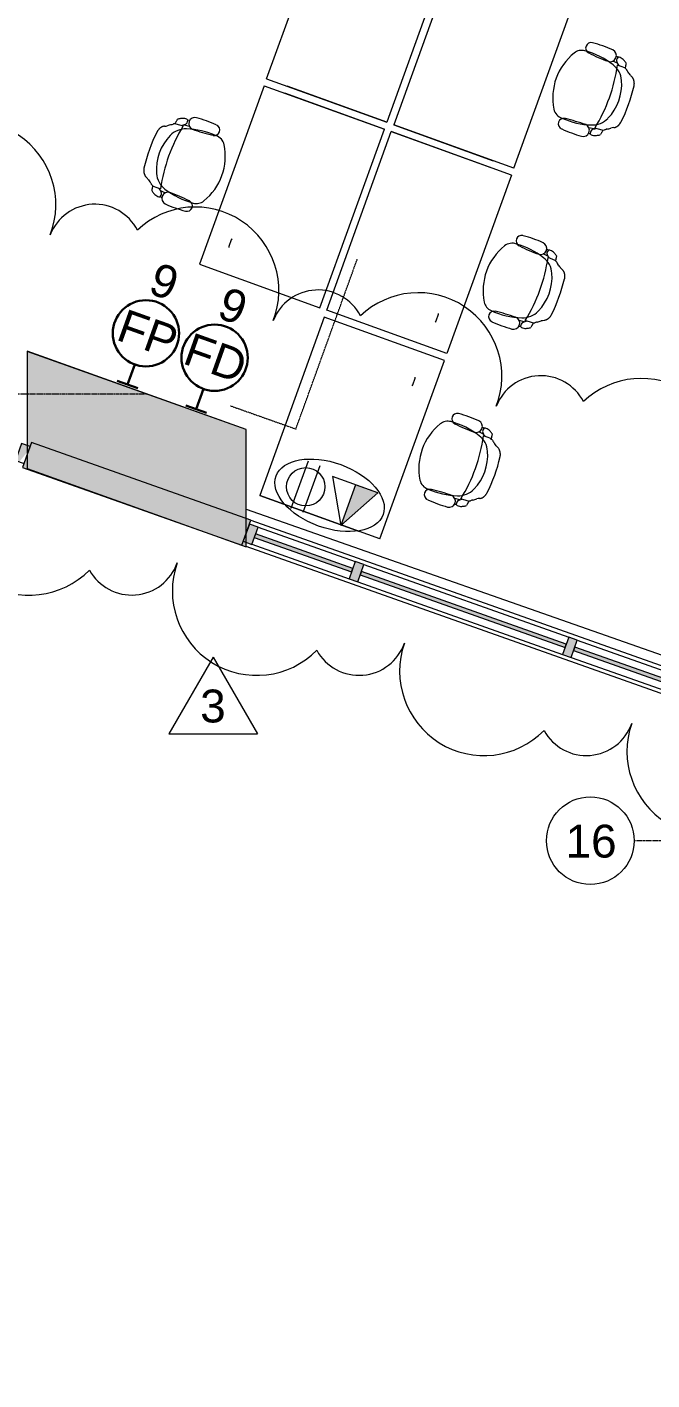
# Model space of a CAD drawing. Header units: inches. Extents: x -2349 to 1043, y -456 to 2193.
# Drawn here: x -242 to -71, y -263.3 to 107.3 of the extents above; entities that cross this region are included whole.
import ezdxf

# ---------------------------------------------------------------- set-up
doc = ezdxf.new("R2010")
doc.units = ezdxf.units.IN
doc.header["$MEASUREMENT"] = 0
doc.linetypes.add('Dash 1_16_', pattern=[0.125, 0.0625, -0.0625])
doc.linetypes.add('Grid Line 1_2_', pattern=[0.875, 0.5, -0.125, 0.125, -0.125])
for name, color, linetype, lineweight in [('5033_00_7th-9th Floors_Updated_dwg', 8, 'Continuous', 9), ('A-ANNO-NOTE', 131, 'Continuous', 30), ('A-COLS', 52, 'Continuous', 13), ('A-DETL-THIN', 151, 'Continuous', 9), ('A-GLAZ-CURT', 52, 'Continuous', 13), ('A-GLAZ-CWMG', 51, 'Continuous', 13), ('A-WALL-PATT', 111, 'Continuous', 13), ('COLUMN', 7, 'Continuous', 9), ('G-ANNO-REVC', 71, 'Continuous', 9), ('G-ANNO-REVC-IDEN', 71, 'Continuous', 9), ('GLAZ EXIST2', 7, 'Continuous', 9), ('I-FURN', 30, 'Continuous', 9), ('I-WALL', 2, 'Continuous', 13), ('S-GRID', 1, 'Continuous', 9), ('S-GRID-IDEN', 1, 'Continuous', 9)]:
    doc.layers.add(name, color=color, linetype=linetype, lineweight=lineweight)
doc.styles.add('Arial', font='arial.ttf', dxfattribs={"height": 9})
doc.styles.add('Swis721 Lt BT', font='swissl.ttf', dxfattribs={"height": 9})

# ---------------------------------------------------------------- blocks, each defined once
blk = doc.blocks.new('5033_00_7th-9th Floors_Updated_dwg_column casing-V24-7TH FLOOR POWER _ SIGNAL')
at = {"layer": 'COLUMN'}
blk.add_line((-1397.06, -232.99), (-1457.08, -211.6), dxfattribs=at)
blk = doc.blocks.new('5033_00_7th-9th Floors_Updated_dwg-8585573-7TH FLOOR POWER _ SIGNAL')
at = {"layer": 'GLAZ EXIST2'}
blk.add_line((105.98, -305.91), (-181.94, -204.91), dxfattribs=at)
blk.add_blockref('5033_00_7th-9th Floors_Updated_dwg_column casing-V24-7TH FLOOR POWER _ SIGNAL', (1215.06, 50.06))
blk.add_blockref('5033_00_7th-9th Floors_Updated_dwg_column casing-V24-7TH FLOOR POWER _ SIGNAL', (1215.06, 50.06))
blk = doc.blocks.new('Columns 1 - Columns 1-7118049-7TH FLOOR POWER _ SIGNAL')
at = {"layer": 'A-COLS', "lineweight": 9}
h = blk.add_hatch(color=7, dxfattribs=at)
h.paths.add_polyline_path([(862, -405.11), (861.98, -372.97), (801.98, -351.58), (801.98, -383.71), (861.95, -405.09)], flags=0)
h.paths.add_polyline_path([(994.48, -377), (1004.95, -376.98), (1004.95, -365), (986.95, -365), (986.95, -377), (993.97, -377)], flags=0)
h.paths.add_polyline_path([(514, -281.76), (514, -249.63), (453.98, -228.24), (453.98, -260.37), (513.95, -281.74)], flags=0)
h.paths.add_polyline_path([(166, -158.41), (166, -126.28), (105.98, -104.89), (105.98, -137.02), (165.95, -158.39)], flags=0)
h.paths.add_polyline_path([(-182, -35.06), (-182, -2.93), (-242.02, 18.46), (-242.02, -13.67), (-182.05, -35.04)], flags=0)
h.paths.add_polyline_path([(-1982.09, 88.27), (-1922.03, 109.69), (-1922.03, 140.32), (-1982.09, 118.92), (-1982.06, 97), (-1976.88, 98.83), (-1974.21, 91.29), (-1982.09, 88.5), (-1982.09, 88.41)], flags=0)
h.paths.add_polyline_path([(-530, 88.28), (-530, 120.42), (-590.02, 141.81), (-590.02, 109.68), (-530.05, 88.3)], flags=0)
h.paths.add_polyline_path([(843.95, 109), (843.91, 133), (819.95, 133), (819.95, 109), (840.1, 109)], flags=0)
h.paths.add_polyline_path([(1000.37, 115), (1004.95, 115.02), (1004.95, 127), (986.95, 127), (986.95, 115), (998.45, 115)], flags=0)
h.paths.add_polyline_path([(-1634.06, 211.7), (-1574.03, 233.05), (-1574.03, 264.36), (-1634.06, 242.96), (-1634.06, 211.72)], flags=0)
h.paths.add_polyline_path([(-878.47, 211.8), (-878.47, 243.93), (-938.5, 265.32), (-938.5, 233.19), (-878.52, 211.82)], flags=0)
h.paths.add_polyline_path([(495.95, 232), (495.95, 256), (472.03, 256), (472.03, 232), (492.75, 232)], flags=0)
h.paths.add_polyline_path([(-1286.05, 334.98), (-1268.05, 341.39), (-1268.05, 345.6), (-1256.05, 349.87), (-1244.05, 345.6), (-1244.05, 341.38), (-1226.05, 335.02), (-1226.06, 367), (-1256.05, 377.69), (-1286.05, 367), (-1286.05, 334.99)], flags=0)
h.paths.add_polyline_path([(-2021.16, 351.64), (-2013.01, 374.21), (-2035.58, 382.36), (-2043.73, 359.79), (-2041.62, 359.02)], flags=0)
h.paths.add_polyline_path([(-207.74, 478), (-200.03, 478), (-200.03, 502), (-219.79, 502), (-224.03, 490.27), (-224.03, 478), (-208.32, 478)], flags=0)
h.paths.add_polyline_path([(-224.03, 501.32), (-223.78, 502), (-224.03, 502)], flags=0)
h.paths.add_polyline_path([(-549.3, 601), (-548.03, 601), (-548.03, 625), (-569.15, 625), (-572.03, 617.05), (-572.03, 601), (-556.09, 601)], flags=0)
h.paths.add_polyline_path([(496.2, 601), (496.2, 625), (472.2, 625), (472.2, 601), (492.75, 601)], flags=0)
h.paths.add_polyline_path([(831.97, 601.06), (843.95, 601.08), (843.91, 625.06), (819.95, 625.06), (819.95, 601.06), (831.95, 601.06)], flags=0)
h.paths.add_polyline_path([(999.15, 607.06), (1004.95, 607.08), (1004.95, 619.06), (986.95, 619.06), (986.95, 607.06), (998.45, 607.06)], flags=0)
h.paths.add_polyline_path([(-1887.92, 720.64), (-1879.77, 743.21), (-1902.34, 751.36), (-1910.49, 728.79), (-1899.81, 724.93)], flags=0)
h.paths.add_polyline_path([(-910.74, 724), (-896.03, 724), (-896.03, 748), (-920.67, 748), (-920.67, 724), (-911.68, 724)], flags=0)
h.paths.add_polyline_path([(-1616.03, 724), (-1592.03, 724), (-1592.03, 748), (-1616.03, 748), (-1616.03, 731.5)], flags=0)
h.paths.add_polyline_path([(-1843.5, 843.64), (-1835.35, 866.21), (-1857.93, 874.36), (-1866.08, 851.79), (-1845.61, 844.39)], flags=0)
h.paths.add_polyline_path([(492.75, 847), (496.2, 847), (496.2, 871), (472.2, 871), (472.2, 847), (479.89, 847)], flags=0)
h.paths.add_polyline_path([(-1574.05, 847), (-1574.06, 871), (-1616.19, 871), (-1616.19, 847), (-1576.33, 847)], flags=0)
h.paths.add_polyline_path([(-1268.03, 847.03), (-1243.86, 847.03), (-1243.86, 871), (-1268.03, 871), (-1268.03, 863.81)], flags=0)
h.paths.add_polyline_path([(843.95, 1093), (843.91, 1117), (819.95, 1117), (819.95, 1093), (840.1, 1093)], flags=0)
h.paths.add_polyline_path([(482.08, 1093), (495.95, 1093), (495.95, 1117), (471.83, 1117), (471.83, 1093), (481.27, 1093)], flags=0)
h.paths.add_polyline_path([(-1259.55, 1093.21), (-1244.3, 1093.21), (-1244.3, 1117.25), (-1268.29, 1117.25), (-1268.29, 1093.21), (-1268.07, 1093.21)], flags=0)
h.paths.add_polyline_path([(-1607.55, 1093.21), (-1592.35, 1093.21), (-1592.35, 1117.25), (-1616.3, 1117.25), (-1616.3, 1093.21), (-1616.07, 1093.21)], flags=0)
h.paths.add_polyline_path([(993.95, 1099), (1004.95, 1099.02), (1004.95, 1111), (986.95, 1111), (986.95, 1099), (993.94, 1099)], flags=0)
h.paths.add_polyline_path([(-1594.42, 1339.25), (-1592.3, 1339.25), (-1592.3, 1363.25), (-1616.3, 1363.25), (-1616.3, 1339.25), (-1600.55, 1339.25)], flags=0)
h.paths.add_polyline_path([(-1268.3, 1339.25), (-1244.3, 1339.25), (-1244.3, 1363.25), (-1268.3, 1363.25), (-1268.3, 1343.02)], flags=0)
h.paths.add_polyline_path([(471.95, 1462.86), (495.95, 1462.86), (495.95, 1486.86), (471.95, 1486.86)], flags=0)
h.paths.add_polyline_path([(801.95, 1567), (861.95, 1588.4), (861.95, 1619.14), (850.07, 1619.14), (850, 1619.04), (849.95, 1619.16), (849.95, 1622.86), (801.95, 1605.75), (801.95, 1567.02)], flags=0)
h.paths.add_polyline_path([(-1592.05, 1585.02), (-1592.05, 1609.02), (-1616.05, 1609.02), (-1616.05, 1585.02)], flags=0)
h.paths.add_polyline_path([(-1244.3, 1585.27), (-1244.3, 1609.27), (-1268.3, 1609.27), (-1268.3, 1585.27)], flags=0)
h.paths.add_polyline_path([(-1678.05, 1731.02), (-1654.55, 1731.02), (-1654.55, 1776.02), (-1678.05, 1776.02), (-1678.05, 1772.52), (-1658.05, 1772.52), (-1658.05, 1734.52), (-1678.05, 1734.52)], flags=0)
h.paths.add_polyline_path([(-921.05, 1827.02), (-895.05, 1827.02), (-895.05, 1853.02), (-921.05, 1853.02), (-921.05, 1827.76)], flags=0)
h.paths.add_polyline_path([(496.95, 1827.02), (496.95, 1853.02), (470.95, 1853.02), (470.95, 1827.02), (492.75, 1827.02)], flags=0)
h.paths.add_polyline_path([(148.95, 1827.02), (148.95, 1853.02), (122.95, 1853.02), (122.95, 1827.02), (145.4, 1827.02)], flags=0)
h.paths.add_polyline_path([(-559.8, 1827.02), (-547.04, 1827.02), (-547.04, 1853.02), (-573.04, 1853.02), (-573.04, 1827.02), (-560.05, 1827.02)], flags=0)
h.paths.add_polyline_path([(-214.73, 1827.04), (-199.03, 1827.04), (-199.03, 1853.03), (-225.05, 1853.03), (-225.05, 1827.04), (-214.81, 1827.04)], flags=0)
h.paths.add_polyline_path([(-1604.86, 1828.27), (-1592.3, 1828.27), (-1592.3, 1852.27), (-1600.05, 1852.27), (-1600.05, 2104.82), (-1574.05, 2104.82), (-1574.05, 2138.82), (-1608.05, 2138.82), (-1608.05, 1852.27), (-1616.3, 1852.27), (-1616.3, 1828.27), (-1605.11, 1828.27)], flags=0)
h.paths.add_polyline_path([(-1246.45, 1828.27), (-1244.3, 1828.27), (-1244.3, 1852.27), (-1268.3, 1852.27), (-1268.3, 1828.27), (-1252.55, 1828.27)], flags=0)
h.paths.add_polyline_path([(-1629.95, 1836.02), (-1620.8, 1836.02), (-1620.8, 1844.02), (-1678.05, 1844.02), (-1678.05, 1836.02)], flags=0)
h.paths.add_polyline_path([(861.95, 2100.07), (861.95, 2138.82), (801.95, 2138.82), (801.95, 2110.02), (831.95, 2110.02), (831.95, 2100.07), (853.95, 2100.07)], flags=0)
h.paths.add_polyline_path([(-878.05, 2104.79), (-878.05, 2138.82), (-938.13, 2138.82), (-938.13, 2104.79)], flags=0)
h.paths.add_polyline_path([(-1225.94, 2104.81), (-1225.94, 2138.82), (-1286.03, 2138.82), (-1286.03, 2104.81)], flags=0)
h.paths.add_polyline_path([(165.96, 2104.82), (165.96, 2138.82), (105.95, 2138.82), (105.95, 2104.82)], flags=0)
h.paths.add_polyline_path([(454.05, 2104.82), (513.95, 2104.82), (513.95, 2138.82), (454.05, 2138.82)], flags=0)
h.paths.add_polyline_path([(-590.05, 2104.82), (-530.05, 2104.82), (-530.05, 2138.82), (-590.05, 2138.82)], flags=0)
h.paths.add_polyline_path([(-181.82, 2104.82), (-181.82, 2138.82), (-242.05, 2138.82), (-242.05, 2104.82), (-189.08, 2104.82)], flags=0)
at = {"layer": 'A-COLS', "color": 8, "lineweight": 20}
for p, q in [((-182, -2.93), (-242.02, 18.46)), ((-242.02, 18.46), (-242.02, -13.67)), ((-182, -35.06), (-182, -2.93)), ((-242.02, -13.67), (-182, -35.06))]:
    blk.add_line(p, q, dxfattribs=at)
blk = doc.blocks.new('System Panel - Glazed-7506668-7TH FLOOR POWER _ SIGNAL')
at = {"layer": 'A-GLAZ-CURT', "lineweight": 9}
blk.add_hatch(color=7, dxfattribs=at).paths.add_polyline_path([(-14.12, 0.5), (-14.12, -0.5), (14.13, -0.5), (14.13, 0.5), (6.49, 0.5)], flags=0)
at = {"layer": 'A-GLAZ-CURT', "color": 8, "lineweight": 20}
for p, q in [((14.13, 0.5), (-14.12, 0.5)), ((-14.12, 0.5), (-14.12, -0.5)), ((14.13, -0.5), (14.13, 0.5)), ((-14.12, -0.5), (14.13, -0.5))]:
    blk.add_line(p, q, dxfattribs=at)
blk = doc.blocks.new('System Panel - Glazed-7344735-7TH FLOOR POWER _ SIGNAL')
at = {"layer": 'A-GLAZ-CURT', "lineweight": 9}
blk.add_hatch(color=7, dxfattribs=at).paths.add_polyline_path([(-29.75, -0.5), (29.75, -0.5), (29.75, 0.5), (-29.75, 0.5)], flags=0)
at = {"layer": 'A-GLAZ-CURT', "color": 8, "lineweight": 20}
for p, q in [((29.75, 0.5), (-29.75, 0.5)), ((-29.75, 0.5), (-29.75, -0.5)), ((29.75, -0.5), (29.75, 0.5)), ((-29.75, -0.5), (29.75, -0.5))]:
    blk.add_line(p, q, dxfattribs=at)
blk = doc.blocks.new('Rectangular Mullion - 2_5_ x 5_ rectangular-7504802-7TH FLOOR POWER _ SIGNAL')
at = {"layer": 'A-GLAZ-CWMG', "lineweight": 9}
blk.add_hatch(color=7, dxfattribs=at).paths.add_polyline_path([(0, 2.5), (-2.5, 2.5), (-2.5, -2.5), (-1.39, -2.5), (0, 1.41)], flags=0)
at = {"layer": 'A-GLAZ-CWMG', "color": 8, "lineweight": 20}
for p, q in [((0, 2.5), (-2.5, 2.5)), ((-2.5, 2.5), (-2.5, -2.5)), ((0, -2.5), (0, 2.5)), ((-2.5, -2.5), (0, -2.5))]:
    blk.add_line(p, q, dxfattribs=at)
blk = doc.blocks.new('Rectangular Mullion - 2_5_ x 5_ rectangular-7504807-7TH FLOOR POWER _ SIGNAL')
at = {"layer": 'A-GLAZ-CWMG', "lineweight": 9}
blk.add_hatch(color=7, dxfattribs=at).paths.add_polyline_path([(-2.5, 2.5), (-0.38, 2.5), (0, 1.41), (0, -2.5), (-2.5, -2.5), (-2.5, 0.5)], flags=0)
at = {"layer": 'A-GLAZ-CWMG', "color": 8, "lineweight": 20}
for p, q in [((-2.5, 2.5), (0, 2.5)), ((-2.5, -2.5), (-2.5, 2.5)), ((0, 2.5), (0, -2.5)), ((0, -2.5), (-2.5, -2.5))]:
    blk.add_line(p, q, dxfattribs=at)
blk = doc.blocks.new('Rectangular Mullion - 2_5_ x 5_ rectangular-7344677-7TH FLOOR POWER _ SIGNAL')
at = {"layer": 'A-GLAZ-CWMG', "lineweight": 9}
for p, q in [((999.58, 1411.8), (999.58, 1352.3)), ((1004.58, 1411.8), (1004.58, 1352.3))]:
    blk.add_line(p, q, dxfattribs=at)
blk = doc.blocks.new('Rectangular Mullion - 2_5_ x 5_ rectangular-7506667-7TH FLOOR POWER _ SIGNAL')
at = {"layer": 'A-GLAZ-CWMG', "lineweight": 9}
for p, q in [((-526.8, 93.66), (-500.18, 84.22)), ((-528.47, 88.95), (-501.85, 79.51))]:
    blk.add_line(p, q, dxfattribs=at)
blk = doc.blocks.new('Rectangular Mullion - 2_5_ x 5_ rectangular-7344731-7TH FLOOR POWER _ SIGNAL')
at = {"layer": 'A-GLAZ-CWMG', "lineweight": 9}
blk.add_hatch(color=7, dxfattribs=at).paths.add_polyline_path([(-1.25, 0.5), (-1.25, 2.5), (1.25, 2.5), (1.25, -2.5), (-1.25, -2.5), (-1.25, -0.5)], flags=0)
at = {"layer": 'A-GLAZ-CWMG', "color": 8, "lineweight": 20}
for p, q in [((-1.25, 2.5), (1.25, 2.5)), ((-1.25, -2.5), (-1.25, 2.5)), ((1.25, 2.5), (1.25, -2.5)), ((1.25, -2.5), (-1.25, -2.5))]:
    blk.add_line(p, q, dxfattribs=at)
blk = doc.blocks.new('Steelcase - Ology - Desk Electric - Rectangular - 29__ D - 52_ x 35_-7821944-7TH FLOOR POWER _ SIGNAL')
at = {"layer": 'I-FURN'}
for p, q in [((-29, -23.78), (-29, 11.22)), ((23, 11.22), (-29, 11.22)), ((23, -23.78), (23, 11.22)), ((-29, -23.78), (23, -23.78))]:
    blk.add_line(p, q, dxfattribs=at)
blk = doc.blocks.new('Steelcase - Ology - Desk Electric - Base - Rectangular - 29__ D - 34__ W - 76__ W-7821946-7TH FLOOR POWER _ SIGNAL')
at = {"layer": 'I-FURN'}
for p, q in [((-28.68, 11.22), (-28.68, -17.78)), ((13.8, -17.79), (13.8, -17.83)), ((13.8, -17.83), (14.11, -17.9)), ((14.11, -17.9), (16.01, -17.9)), ((16.01, -17.9), (16.31, -17.83)), ((16.31, -17.83), (16.31, -17.79))]:
    blk.add_line(p, q, dxfattribs=at)
blk = doc.blocks.new('Steelcase - Seating - Series 1 - Task Chair - Task Chair-7826191-7TH FLOOR POWER _ SIGNAL')
at = {"layer": 'I-FURN'}
for p, q in [((-11.19, 5.22), (-11.25, 5.79)), ((-9.88, 5.14), (-9.56, 4.85)), ((-9.56, 4.85), (-9.71, 6.23)), ((-9.09, 2.55), (-9.22, 4.65)), ((9.09, 2.55), (9.09, 4.68)), ((9.2, 4.34), (9.09, 4.19)), ((9.56, 4.85), (9.71, 6.22)), ((9.88, 5.14), (9.56, 4.85)), ((11.19, 5.22), (11.25, 5.79)), ((-10.17, 2.55), (-10.38, 2.55)), ((10.17, 2.55), (10.38, 2.55))]:
    blk.add_line(p, q, dxfattribs=at)
for centre, radius, start, end in [((0, 3.46), 15.77, 58.7484, 121.2516), ((-6.5, 14.17), 3.24, 121.2516, 182.5329), ((6.5, 14.16), 3.25, 4.2769, 58.7484), ((22.73, 9.96), 35.4, 175.0013, 184.2771), ((-11.04, 13.04), 1.5, 6.6891, 175.0013), ((11.73, 12.42), 21.53, 175.7231, 197.8999), ((-61.01, 7.05), 51.82, 0.295, 6.6891), ((-12.1, 12.55), 21.92, 342.1001, 4.8659), ((61.01, 7.18), 51.82, 173.3109, 179.7112), ((11.04, 13.04), 1.5, 4.9987, 173.3109), ((-22.73, 10.08), 35.4, 355.485, 4.9987), ((10.88, 7.43), 1.68, 179.7112, 355.485), ((-10.88, 7.44), 1.69, 184.2771, 355.7229), ((-2.85, 9.17), 7.99, 212.7486, 217.2514), ((-0.12, 48.46), 44.74, 258.2624, 281.8839), ((-3.05, 7.65), 6, 197.8999, 245.746), ((3.05, 7.65), 6, 294.254, 342.1001), ((2.85, 9.17), 7.99, 322.7486, 327.2514), ((0, 14.41), 13.41, 245.746, 294.254)]:
    blk.add_arc(centre, radius, start, end, dxfattribs=at)
for centre, major_axis, ratio, start_param, end_param in [((-9.53, 4.74), (-0.03, 2.1), 0.841362, 1.437975, 2.055322), ((-10.94, 4.92), (0.004, 0.422), 0.857374, 0.293852, 1.396344), ((-8.59, 6.34), (-1.72, 5.94), 0.52706, 1.867354, 2.032914), ((-11.02, 3.62), (0.99, 1.63), 0.718676, 6.150324, 6.997733), ((11.02, 3.62), (-0.99, 1.63), 0.718676, 5.568638, 6.416046), ((8.59, 6.34), (1.72, 5.94), 0.52706, 4.250271, 4.415832), ((10.94, 4.92), (-0.004, 0.422), 0.857374, 4.886841, 5.989333), ((9.53, 4.74), (0.03, 2.1), 0.841362, 4.227863, 4.84521), ((-9.88, 3.86), (-0.31, 1.61), 0.651034, 2.090555, 2.375013), ((2.41, -4.34), (-12.7, 6.86), 0.060387, 6.047601, 6.170681), ((14.26, -36.92), (-23.61, 40.36), 0.024762, 0.196185, 0.257818), ((-4.52, -16.42), (-4.45, 18.42), 0.085659, 6.08302, 6.197318), ((-4.27, -16.52), (-4.71, 18.52), 0.083254, 6.023824, 6.082104), ((86.51, 0.26), (-95.89, 4.54), 0.22439, 0.152414, 0.195437), ((-7.15, -5.5), (-0.87, 6.2), 0.154562, 5.723362, 6.025046), ((7.16, -5.51), (0.87, 6.2), 0.154825, 0.257987, 0.559064), ((-86.51, 0.11), (95.89, 4.68), 0.223967, 6.087389, 6.130455), ((4.31, -16.54), (4.67, 18.53), 0.08384, 0.18012, 0.258824), ((4.62, -16.47), (4.35, 18.45), 0.086501, 0.088023, 0.178733), ((-14.1, -37.05), (23.45, 40.49), 0.023763, 6.024156, 6.086879), ((-2.41, -4.34), (12.7, 6.86), 0.060387, 0.112505, 0.235585), ((9.88, 3.86), (0.31, 1.61), 0.651034, 3.908172, 4.192631), ((0.01, 31.09), (-37.17, 0.02), 0.886583, 1.428196, 1.714006)]:
    blk.add_ellipse(centre, major_axis=major_axis, ratio=ratio, start_param=start_param, end_param=end_param, dxfattribs=at)
for points, knots in [([(-9, 2.35), (-9.06, 2.35), (-9.17, 2.37), (-9.39, 2.4), (-9.6, 2.44), (-9.74, 2.47), (-9.81, 2.49), (-9.84, 2.5), (-9.85, 2.5)], [0, 0, 0, 0, 0.142857, 0.285714, 0.571429, 0.785714, 0.892857, 1, 1, 1, 1]), ([(9, 2.35), (9.06, 2.35), (9.17, 2.37), (9.39, 2.4), (9.6, 2.44), (9.74, 2.47), (9.81, 2.49), (9.84, 2.5), (9.85, 2.5)], [0, 0, 0, 0, 0.142857, 0.285714, 0.571429, 0.785714, 0.892857, 1, 1, 1, 1]), ([(-7.38, -0.17), (-7.35, -0.26), (-7.27, -0.4), (-7.14, -0.56), (-7.05, -0.66), (-6.98, -0.73), (-6.91, -0.8), (-6.83, -0.86), (-6.74, -0.93), (-6.65, -1), (-6.56, -1.06), (-6.46, -1.12), (-6.36, -1.18), (-6.25, -1.24), (-6.14, -1.29), (-5.99, -1.35), (-5.72, -1.45), (-5.46, -1.5), (-5.29, -1.53)], [-1, -1, -1, -1, -0.833333, -0.75, -0.708333, -0.666667, -0.625, -0.583333, -0.541667, -0.5, -0.458333, -0.416667, -0.375, -0.333333, -0.291667, -0.25, -0.166667, 0, 0, 0, 0]), ([(5.29, -1.53), (5.46, -1.51), (5.72, -1.45), (5.99, -1.36), (6.14, -1.29), (6.25, -1.24), (6.36, -1.19), (6.46, -1.13), (6.56, -1.07), (6.65, -1), (6.74, -0.94), (6.83, -0.87), (6.91, -0.8), (6.98, -0.73), (7.05, -0.66), (7.14, -0.57), (7.27, -0.4), (7.35, -0.26), (7.38, -0.18)], [-1, -1, -1, -1, -0.833333, -0.75, -0.708333, -0.666667, -0.625, -0.583333, -0.541667, -0.5, -0.458333, -0.416667, -0.375, -0.333333, -0.291667, -0.25, -0.166667, 0, 0, 0, 0])]:
    blk.add_open_spline(points, degree=3, knots=knots, dxfattribs=at)
blk = doc.blocks.new('Steelcase - Ology - Desk Electric - Rectangular - 29__ D - 52_ x 35_-7821971-7TH FLOOR POWER _ SIGNAL')
at = {"layer": 'I-FURN'}
for p, q in [((-29, 23.78), (-29, -11.22)), ((-29, 23.78), (23, 23.78)), ((23, 23.78), (23, -11.22)), ((23, -11.22), (-29, -11.22))]:
    blk.add_line(p, q, dxfattribs=at)
blk = doc.blocks.new('Steelcase - Ology - Desk Electric - Base - Rectangular - 29__ D - 34__ W - 76__ W-7821973-7TH FLOOR POWER _ SIGNAL')
at = {"layer": 'I-FURN'}
for p, q in [((-28.68, -11.22), (-28.68, 17.78)), ((13.8, 17.83), (14.11, 17.9)), ((13.8, 17.79), (13.8, 17.83)), ((14.11, 17.9), (16.01, 17.9)), ((16.01, 17.9), (16.31, 17.83)), ((16.31, 17.83), (16.31, 17.79))]:
    blk.add_line(p, q, dxfattribs=at)
blk = doc.blocks.new('Steelcase - Seating - Series 1 - Task Chair - Task Chair-7826190-7TH FLOOR POWER _ SIGNAL')
at = {"layer": 'I-FURN'}
for p, q in [((-10.17, -2.55), (-10.38, -2.55)), ((-9.09, -2.55), (-9.22, -4.65)), ((9.09, -2.55), (9.09, -4.68)), ((10.17, -2.55), (10.38, -2.55)), ((-11.19, -5.22), (-11.25, -5.79)), ((-9.88, -5.14), (-9.56, -4.85)), ((-9.56, -4.85), (-9.71, -6.23)), ((9.2, -4.34), (9.09, -4.19)), ((9.88, -5.14), (9.56, -4.85)), ((9.56, -4.85), (9.71, -6.22)), ((11.19, -5.22), (11.25, -5.79))]:
    blk.add_line(p, q, dxfattribs=at)
for centre, radius, start, end in [((-3.05, -7.65), 6, 114.254, 162.1001), ((0, -14.41), 13.41, 65.746, 114.254), ((3.05, -7.65), 6, 17.8999, 65.746), ((22.73, -9.96), 35.4, 175.7229, 184.9987), ((-10.88, -7.44), 1.69, 4.2771, 175.7229), ((11.73, -12.42), 21.53, 162.1001, 184.2769), ((-2.85, -9.17), 7.99, 142.7486, 147.2514), ((-61.01, -7.05), 51.82, 353.3109, 359.705), ((-0.12, -48.46), 44.74, 78.1161, 101.7376), ((-12.1, -12.55), 21.92, 355.1341, 17.8999), ((2.85, -9.17), 7.99, 32.7486, 37.2514), ((10.88, -7.43), 1.68, 4.515, 180.2888), ((-22.73, -10.08), 35.4, 355.0013, 4.515), ((61.01, -7.18), 51.82, 180.2888, 186.6891), ((-11.04, -13.04), 1.5, 184.9987, 353.3109), ((-6.5, -14.17), 3.24, 177.4671, 238.7484), ((6.5, -14.16), 3.25, 301.2516, 355.7231), ((11.04, -13.04), 1.5, 186.6891, 355.0013), ((0, -3.46), 15.77, 238.7484, 301.2516)]:
    blk.add_arc(centre, radius, start, end, dxfattribs=at)
for centre, major_axis, ratio, start_param, end_param in [((-7.15, 5.5), (0.87, 6.2), 0.154562, 3.399732, 3.701416), ((0.01, -31.09), (37.17, 0.02), 0.886583, 1.427587, 1.713397), ((7.16, 5.51), (-0.87, 6.2), 0.154825, 2.582529, 2.883606), ((-8.59, -6.34), (1.72, 5.94), 0.52706, 1.108678, 1.274239), ((-9.88, -3.86), (0.31, 1.61), 0.651034, 0.76658, 1.051038), ((2.41, 4.34), (12.7, 6.86), 0.060387, 3.254097, 3.377177), ((14.26, 36.92), (23.61, 40.36), 0.024762, 2.883774, 2.945408), ((-4.52, 16.42), (4.45, 18.42), 0.085659, 3.22746, 3.341758), ((-4.27, 16.52), (4.71, 18.52), 0.083254, 3.342674, 3.400954), ((86.51, -0.26), (95.89, 4.54), 0.22439, 2.946156, 2.989179), ((-86.51, -0.11), (-95.89, 4.68), 0.223967, 3.294323, 3.337389), ((4.31, 16.54), (-4.67, 18.53), 0.08384, 2.882769, 2.961473), ((4.62, 16.47), (-4.35, 18.45), 0.086501, 2.96286, 3.053569), ((-14.1, 37.05), (-23.45, 40.49), 0.023763, 3.337899, 3.400622), ((-2.41, 4.34), (-12.7, 6.86), 0.060387, 2.906008, 3.029088), ((9.88, -3.86), (-0.31, 1.61), 0.651034, 5.232147, 5.516606), ((8.59, -6.34), (-1.72, 5.94), 0.52706, 5.008946, 5.174507), ((-9.53, -4.74), (0.03, 2.1), 0.841362, 1.08627, 1.703617), ((-10.94, -4.92), (-0.004, 0.422), 0.857374, 1.745249, 2.84774), ((-11.02, -3.62), (-0.99, 1.63), 0.718676, 2.427045, 3.274454), ((11.02, -3.62), (0.99, 1.63), 0.718676, 3.008732, 3.85614), ((10.94, -4.92), (0.004, 0.422), 0.857374, 3.435445, 4.537937), ((9.53, -4.74), (-0.03, 2.1), 0.841362, 4.579568, 5.196915)]:
    blk.add_ellipse(centre, major_axis=major_axis, ratio=ratio, start_param=start_param, end_param=end_param, dxfattribs=at)
for points, knots in [([(-7.38, 0.17), (-7.35, 0.26), (-7.27, 0.4), (-7.14, 0.56), (-7.05, 0.66), (-6.98, 0.73), (-6.91, 0.8), (-6.83, 0.86), (-6.74, 0.93), (-6.65, 1), (-6.56, 1.06), (-6.46, 1.12), (-6.36, 1.18), (-6.25, 1.24), (-6.14, 1.29), (-5.99, 1.35), (-5.72, 1.45), (-5.46, 1.5), (-5.29, 1.53)], [-1, -1, -1, -1, -0.833333, -0.75, -0.708333, -0.666667, -0.625, -0.583333, -0.541667, -0.5, -0.458333, -0.416667, -0.375, -0.333333, -0.291667, -0.25, -0.166667, 0, 0, 0, 0]), ([(5.29, 1.53), (5.46, 1.51), (5.72, 1.45), (5.99, 1.36), (6.14, 1.29), (6.25, 1.24), (6.36, 1.19), (6.46, 1.13), (6.56, 1.07), (6.65, 1), (6.74, 0.94), (6.83, 0.87), (6.91, 0.8), (6.98, 0.73), (7.05, 0.66), (7.14, 0.57), (7.27, 0.4), (7.35, 0.26), (7.38, 0.18)], [-1, -1, -1, -1, -0.833333, -0.75, -0.708333, -0.666667, -0.625, -0.583333, -0.541667, -0.5, -0.458333, -0.416667, -0.375, -0.333333, -0.291667, -0.25, -0.166667, 0, 0, 0, 0]), ([(-9, -2.35), (-9.06, -2.35), (-9.17, -2.37), (-9.39, -2.4), (-9.6, -2.44), (-9.74, -2.47), (-9.81, -2.49), (-9.84, -2.5), (-9.85, -2.5)], [0, 0, 0, 0, 0.142857, 0.285714, 0.571429, 0.785714, 0.892857, 1, 1, 1, 1]), ([(9, -2.35), (9.06, -2.35), (9.17, -2.37), (9.39, -2.4), (9.6, -2.44), (9.74, -2.47), (9.81, -2.49), (9.84, -2.5), (9.85, -2.5)], [0, 0, 0, 0, 0.142857, 0.285714, 0.571429, 0.785714, 0.892857, 1, 1, 1, 1])]:
    blk.add_open_spline(points, degree=3, knots=knots, dxfattribs=at)
blk = doc.blocks.new('Grid - Grid Head - Circle-50561-7TH FLOOR POWER _ SIGNAL')
at = {"layer": 'S-GRID-IDEN'}
blk.add_circle((0, 0), 0.125, dxfattribs=at)
blk = doc.blocks.new('Family - ___-9729236-7TH FLOOR POWER _ SIGNAL')
at = {"layer": 'G-ANNO-REVC'}
for centre, radius, start, end in [((-345.57, 92.64), 13.08, 27.1523, 158.9626), ((-318.09, 82.07), 22.9, 338.9626, 133.7539), ((-363, 84.93), 13.46, 67.1733, 221.9646), ((-284.51, 69.15), 13.08, 27.1523, 158.9626), ((-257.04, 58.59), 22.9, 338.9626, 133.7539), ((-369.72, 68.98), 7.69, 115.363, 247.1733), ((-377.92, 49.48), 13.46, 67.1733, 221.9646), ((-223.46, 45.67), 13.08, 27.1523, 158.9626), ((-195.98, 35.1), 22.9, 338.9626, 133.7539), ((-384.63, 33.53), 7.69, 115.363, 247.1733), ((-162.4, 22.19), 13.08, 27.1523, 158.9626), ((-134.93, 11.62), 22.9, 338.9626, 133.7539), ((-365.84, 18.75), 23.1, 160.5469, 315.3381), ((-101.35, -1.29), 13.08, 27.1523, 158.9626), ((-73.87, -11.86), 22.9, 338.9626, 133.7539), ((-337.83, 8.86), 13.2, 208.7366, 340.5469), ((-303.61, -3.23), 23.1, 160.5469, 315.3381), ((-40.29, -24.78), 13.08, 27.1523, 158.9626), ((-12.82, -35.34), 22.9, 338.9626, 133.7539), ((-275.6, -13.12), 13.2, 208.7366, 340.5469), ((-241.38, -25.21), 23.1, 160.5469, 315.3381), ((-213.37, -35.1), 13.2, 208.7366, 340.5469), ((-179.15, -47.19), 23.1, 160.5469, 315.3381), ((4, -55.94), 13.19, 297.9648, 69.7751), ((-151.14, -57.08), 13.2, 208.7366, 340.5469), ((-116.92, -69.17), 23.1, 160.5469, 315.3381), ((-6.26, -83.78), 23.08, 249.7751, 44.5664), ((-88.91, -79.06), 13.2, 208.7366, 340.5469), ((-54.69, -91.15), 23.1, 160.5469, 315.3381), ((-26.69, -101.04), 13.2, 208.7366, 340.5469)]:
    blk.add_arc(centre, radius, start, end, dxfattribs=at)
blk = doc.blocks.new('Revision Tag - Revision Tag-133968-7TH FLOOR POWER _ SIGNAL')
at = {"layer": 'G-ANNO-REVC-IDEN'}
for p, q in [((0, 0.1384), (-0.1263, -0.0804)), ((0, 0.1384), (0.1263, -0.0804)), ((-0.1263, -0.0804), (0.1263, -0.0804))]:
    blk.add_line(p, q, dxfattribs=at)

msp = doc.modelspace()

# ---------------------------------------------------------------- hatches: boundary and pattern name
at = {"layer": 'A-ANNO-NOTE', "lineweight": 9}
msp.add_hatch(color=256, dxfattribs=at).paths.add_polyline_path([(-156.08, -29.24), (-146.01, -20.32), (-152.07, -18.13)], flags=0)
at = {"layer": 'A-WALL-PATT', "lineweight": 9}
h = msp.add_hatch(color=7, dxfattribs=at)
h.paths.add_polyline_path([(998.45, -453.45), (998.45, -449.61), (997.25, -453.02)], flags=0)
h.paths.add_polyline_path([(852.47, -401.71), (801.98, -383.69), (801.98, -379.99), (800.77, -383.39), (844, -398.71)], flags=0)
h.paths.add_polyline_path([(862, -401.26), (863.22, -397.83), (862, -397.4), (862, -397.83)], flags=0)
h.paths.add_polyline_path([(504.53, -278.38), (453.98, -260.35), (453.98, -256.64), (452.77, -260.04), (496, -275.36)], flags=0)
h.paths.add_polyline_path([(514, -277.91), (515.22, -274.48), (514, -274.05), (514, -274.48)], flags=0)
h.paths.add_polyline_path([(156.62, -155.07), (105.98, -137), (105.98, -133.29), (104.77, -136.69), (154, -154.14)], flags=0)
h.paths.add_polyline_path([(166, -154.57), (167.22, -151.13), (166, -150.7), (166, -154.14)], flags=0)
h.paths.add_polyline_path([(-191.32, -31.74), (-242.02, -13.65), (-242.02, -9.94), (-243.23, -13.34), (-196.67, -29.84)], flags=0)
h.paths.add_polyline_path([(-182, -31.22), (-180.78, -27.78), (-182, -27.35), (-182, -27.78)], flags=0)
h.paths.add_polyline_path([(-539.25, 91.58), (-590.02, 109.7), (-590.02, 113.41), (-591.23, 110.01), (-547.34, 94.45)], flags=0)
h.paths.add_polyline_path([(-530, 92.13), (-528.78, 95.56), (-530, 95.99), (-530, 94.45)], flags=0)
h.paths.add_polyline_path([(-887.69, 215.09), (-938.5, 233.21), (-938.5, 236.92), (-939.7, 233.52), (-896.47, 218.2)], flags=0)
h.paths.add_polyline_path([(-878.47, 215.65), (-877.25, 219.08), (-878.47, 219.51), (-878.47, 218.75)], flags=0)
h.paths.add_polyline_path([(-1226.05, 338.84), (-1224.83, 342.28), (-1226.05, 342.71), (-1226.05, 341.21)], flags=0)

# ---------------------------------------------------------------- linework, layer by layer
at = {"layer": 'A-ANNO-NOTE'}
for p, q in [((-214.5, 9.35), (-212.53, 14.87)), ((-211.67, 8.34), (-217.33, 10.35)), ((-195.7, 2.64), (-193.73, 8.16)), ((-192.87, 1.64), (-198.52, 3.65))]:
    msp.add_line(p, q, dxfattribs=at)
at = {"layer": 'A-ANNO-NOTE', "lineweight": 9}
for p, q in [((-169.72, -24.54), (-165.01, -11.5)), ((-166.41, -25.62), (-161.77, -12.78)), ((-146.01, -20.32), (-158.36, -15.86)), ((-158.36, -15.86), (-156.08, -29.24)), ((-152.07, -18.13), (-156.08, -29.24)), ((-146.01, -20.32), (-152.07, -18.13)), ((-156.08, -29.24), (-146.01, -20.32)), ((-156.08, -29.24), (-146.01, -20.32))]:
    msp.add_line(p, q, dxfattribs=at)
at = {"layer": 'A-ANNO-NOTE'}
for centre in [(-209.49, 23.41), (-190.68, 16.71)]:
    msp.add_circle(centre, 9.07, dxfattribs=at)
at = {"layer": 'A-ANNO-NOTE', "lineweight": 9}
msp.add_circle((-165.74, -18.64), 5.25, dxfattribs=at)
msp.add_ellipse((-159.2, -20.97), major_axis=(-14.65, 5.29), ratio=0.574637, dxfattribs=at)
at = {"layer": 'A-DETL-THIN', "linetype": 'Dash 1_16_', "lineweight": 20}
for p, q in [((-168.43, -2.81), (-151.6, 43.79)), ((-186.34, 3.54), (-168.43, -2.81))]:
    msp.add_line(p, q, dxfattribs=at)
at = {"layer": 'I-WALL', "color": 8, "lineweight": 20}
for p, q in [((-240.81, -6.51), (-243.23, -13.34)), ((-180.78, -27.78), (-240.81, -6.51)), ((-243.23, -13.34), (-183.2, -34.62)), ((-183.2, -34.62), (-180.78, -27.78))]:
    msp.add_line(p, q, dxfattribs=at)
at = {"layer": 'I-WALL', "lineweight": 9}
for p, q in [((-180.78, -27.78), (105.98, -129.43)), ((104.77, -136.69), (-182, -35.04))]:
    msp.add_line(p, q, dxfattribs=at)
at = {"layer": 'S-GRID', "linetype": 'Grid Line 1_2_'}
for p, q in [((-209.05, 6.71), (-379.23, 6.71)), ((166, -115.58), (-75.82, -115.58))]:
    msp.add_line(p, q, dxfattribs=at)

# ---------------------------------------------------------------- block references
at = {"layer": '5033_00_7th-9th Floors_Updated_dwg', "color": 7}
msp.add_blockref('5033_00_7th-9th Floors_Updated_dwg-8585573-7TH FLOOR POWER _ SIGNAL', (0, 180.02), dxfattribs=at)
at = {"layer": 'A-COLS', "lineweight": 9}
msp.add_blockref('Columns 1 - Columns 1-7118049-7TH FLOOR POWER _ SIGNAL', (0, 0), dxfattribs=at)
at = {"layer": 'A-GLAZ-CURT', "lineweight": 9, "rotation": 160.4832378255217}
for name, p in [('System Panel - Glazed-7506668-7TH FLOOR POWER _ SIGNAL', (-166.32, -36.76)), ('System Panel - Glazed-7344735-7TH FLOOR POWER _ SIGNAL', (-122.61, -52.25)), ('System Panel - Glazed-7344735-7TH FLOOR POWER _ SIGNAL', (-64.18, -72.97))]:
    msp.add_blockref(name, p, dxfattribs=at)
at = {"layer": 'A-GLAZ-CWMG', "lineweight": 9}
for name, p, rotation in [('Rectangular Mullion - 2_5_ x 5_ rectangular-7504802-7TH FLOOR POWER _ SIGNAL', (-242.02, -9.93), 340.4832378255217), ('Rectangular Mullion - 2_5_ x 5_ rectangular-7344677-7TH FLOOR POWER _ SIGNAL', (845.25, -1458.48), 70.4832378255218), ('Rectangular Mullion - 2_5_ x 5_ rectangular-7344677-7TH FLOOR POWER _ SIGNAL', (903.69, -1479.19), 70.48323782552181)]:
    msp.add_blockref(name, p, dxfattribs=dict(at, rotation=rotation))
at = {"layer": 'A-GLAZ-CWMG', "lineweight": 9, "extrusion": (0, 0, -1), "rotation": 19.51676217447835}
for name, p in [('Rectangular Mullion - 2_5_ x 5_ rectangular-7504807-7TH FLOOR POWER _ SIGNAL', (181.99, -31.21)), ('Rectangular Mullion - 2_5_ x 5_ rectangular-7344731-7TH FLOOR POWER _ SIGNAL', (151.83, -41.9)), ('Rectangular Mullion - 2_5_ x 5_ rectangular-7344731-7TH FLOOR POWER _ SIGNAL', (93.39, -62.61))]:
    msp.add_blockref(name, p, dxfattribs=at)
at = {"layer": 'A-GLAZ-CWMG', "lineweight": 9}
msp.add_blockref('Rectangular Mullion - 2_5_ x 5_ rectangular-7506667-7TH FLOOR POWER _ SIGNAL', (348, -123.35), dxfattribs=at)
at = {"layer": 'G-ANNO-REVC'}
msp.add_blockref('Family - ___-9729236-7TH FLOOR POWER _ SIGNAL', (0, 0), dxfattribs=at)
at = {"layer": 'G-ANNO-REVC-IDEN', "xscale": 95.99999999999994, "yscale": 95.99999999999994, "zscale": 95.99999999999994}
msp.add_blockref('Revision Tag - Revision Tag-133968-7TH FLOOR POWER _ SIGNAL', (-191.09, -78.59), dxfattribs=at)
at = {"layer": 'I-FURN'}
for name, p, rotation in [('Steelcase - Ology - Desk Electric - Rectangular - 29__ D - 52_ x 35_-7821971-7TH FLOOR POWER _ SIGNAL', (-144.24, 112.3), 70.14595711552214), ('Steelcase - Ology - Desk Electric - Base - Rectangular - 29__ D - 34__ W - 76__ W-7821973-7TH FLOOR POWER _ SIGNAL', (-144.35, 112), 70.14595711552214), ('Steelcase - Ology - Desk Electric - Rectangular - 29__ D - 52_ x 35_-7821944-7TH FLOOR POWER _ SIGNAL', (-121.25, 104), 70.1459571155225), ('Steelcase - Ology - Desk Electric - Base - Rectangular - 29__ D - 34__ W - 76__ W-7821946-7TH FLOOR POWER _ SIGNAL', (-121.36, 103.7), 70.1459571155225), ('Steelcase - Seating - Series 1 - Task Chair - Task Chair-7826191-7TH FLOOR POWER _ SIGNAL', (-79.08, 86.73), 70.14595711552201), ('Steelcase - Ology - Desk Electric - Rectangular - 29__ D - 52_ x 35_-7821944-7TH FLOOR POWER _ SIGNAL', (-164.61, 55.86), 250.1459571155227), ('Steelcase - Ology - Desk Electric - Base - Rectangular - 29__ D - 34__ W - 76__ W-7821946-7TH FLOOR POWER _ SIGNAL', (-164.51, 56.17), 250.1459571155227), ('Steelcase - Seating - Series 1 - Task Chair - Task Chair-7826191-7TH FLOOR POWER _ SIGNAL', (-206.78, 73.13), 250.1459571155222), ('Steelcase - Ology - Desk Electric - Rectangular - 29__ D - 52_ x 35_-7821971-7TH FLOOR POWER _ SIGNAL', (-141.63, 47.56), 250.1459571155223), ('Steelcase - Ology - Desk Electric - Base - Rectangular - 29__ D - 34__ W - 76__ W-7821973-7TH FLOOR POWER _ SIGNAL', (-141.52, 47.86), 250.1459571155223), ('Steelcase - Seating - Series 1 - Task Chair - Task Chair-7826190-7TH FLOOR POWER _ SIGNAL', (-98.15, 33.91), 250.1459571155228), ('Steelcase - Ology - Desk Electric - Rectangular - 29__ D - 52_ x 35_-7821944-7TH FLOOR POWER _ SIGNAL', (-157.93, 2.42), 70.14595711552212), ('Steelcase - Ology - Desk Electric - Base - Rectangular - 29__ D - 34__ W - 76__ W-7821946-7TH FLOOR POWER _ SIGNAL', (-158.04, 2.12), 70.14595711552212), ('Steelcase - Seating - Series 1 - Task Chair - Task Chair-7826191-7TH FLOOR POWER _ SIGNAL', (-115.76, -14.85), 70.14595711552163)]:
    msp.add_blockref(name, p, dxfattribs=dict(at, rotation=rotation))
at = {"layer": 'S-GRID-IDEN', "xscale": 95.99999999999994, "yscale": 95.99999999999994, "zscale": 95.99999999999994, "rotation": 89.99999999999982}
msp.add_blockref('Grid - Grid Head - Circle-50561-7TH FLOOR POWER _ SIGNAL', (-87.82, -115.58), dxfattribs=at)

# ---------------------------------------------------------------- texts
at = {"layer": 'A-ANNO-NOTE', "lineweight": 9, "char_height": 9, "attachment_point": 1, "rotation": 340.3833, "style": 'Swis721 Lt BT'}
for s, insert, width in [('9', (-206.24, 43.02), 8.181), ('9', (-187.43, 36.32), 8.181), ('FP', (-214.99, 30.23), 18.18), ('FD', (-196.77, 23.74), 19.695)]:
    msp.add_mtext(s, dxfattribs=dict(at, insert=insert, width=width))
at = {"layer": 'G-ANNO-REVC-IDEN', "insert": (-194.64, -74.19), "char_height": 9, "width": 8.484, "attachment_point": 1, "style": 'Arial'}
msp.add_mtext('3', dxfattribs=at)
at = {"layer": 'S-GRID-IDEN', "insert": (-94.6, -111.2), "char_height": 9, "width": 16.362, "attachment_point": 1, "style": 'Swis721 Lt BT'}
msp.add_mtext('16', dxfattribs=at)

doc.saveas('drawing.dxf')
